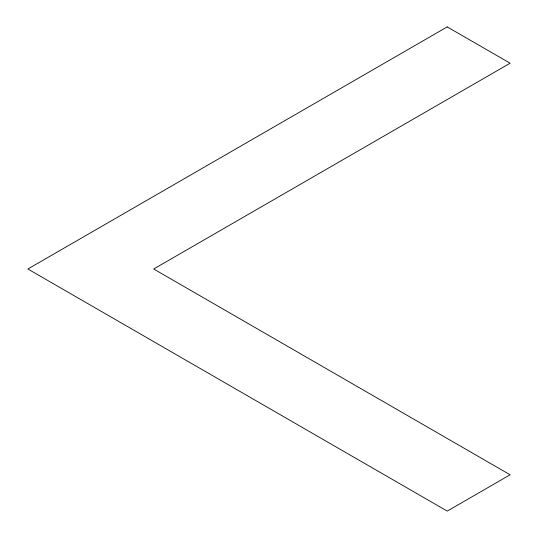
<?xml version="1.0" encoding="UTF-8"?>
<svg xmlns="http://www.w3.org/2000/svg" width="538" height="538" viewBox="0 0 538 538"><rect width="100%" height="100%" fill="white"/><g stroke="black" fill="none" stroke-linecap="round" stroke-linejoin="round"><path stroke-width="0.81" d="M447.219 26.9L27.882 269L447.219 511.1L510.118 474.785L153.686 269L510.118 63.215L447.219 26.9"/></g></svg>
